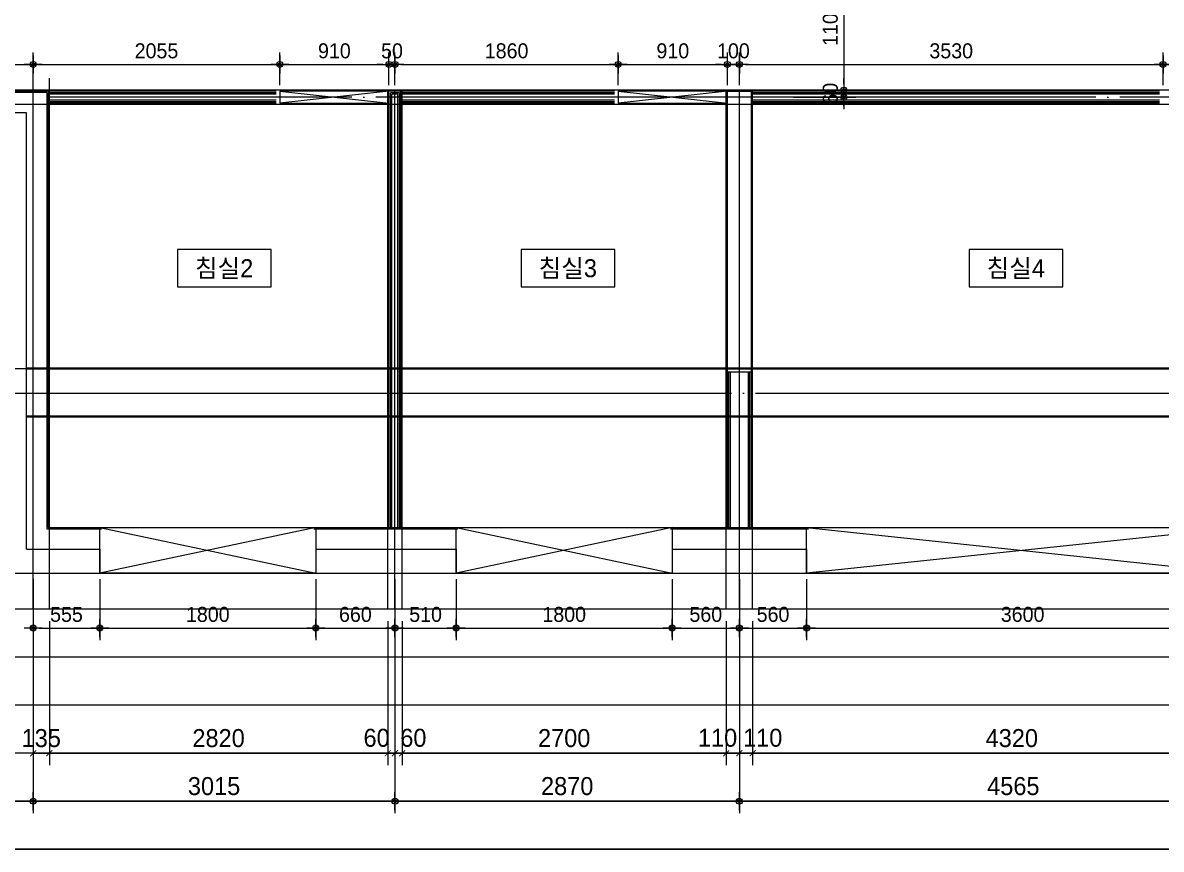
# Model space of a CAD drawing. Header units: millimetres. Extents: x 0 to 92204, y -190080 to 23760.
# Drawn here: x 70105 to 79592, y -154558 to -147672 of the extents above; entities that cross this region are included whole.
import ezdxf
from ezdxf.enums import TextEntityAlignment as Align
from ezdxf.xclip import XClip

# ---------------------------------------------------------------- set-up
doc = ezdxf.new("R2010")
doc.units = ezdxf.units.MM
doc.header["$LTSCALE"] = 100
doc.header["$XCLIPFRAME"] = 0
for name, pattern in [('AUDIT_D_220706163347-0', [0]), ('CEN', [62, 60, -1, 0, -1]), ('HIDDEN', [9.525, 6.35, -3.175])]:
    doc.linetypes.add(name, pattern=pattern)
doc.layers.get('defpoints').update_dxf_attribs({"color": 139})
for name, color, linetype in [('AA-XXXX-DIMS', 7, 'Continuous'), ('CEN_CON', 1, 'CEN'), ('CEN_WALL', 12, 'CEN'), ('CONC', 2, 'Continuous'), ('DIM', 7, 'AUDIT_D_220706163347-0'), ('ELE3_CON', 7, 'Continuous'), ('MC', 135, 'Continuous'), ('WAL_DRY', 7, 'Continuous'), ('실명', 3, 'AUDIT_D_220706163347-0'), ('실명박스', 7, 'AUDIT_D_220706163347-0'), ('창호-open', 4, 'Continuous'), ('확장', 8, 'HIDDEN')]:
    doc.layers.add(name, color=color, linetype=linetype)
doc.styles.add('HAUD01', font='Dotum.ttf')
doc.styles.add('돋움', font='Dotum.ttf')
doc.styles.add('맑은고딕', font='malgun.ttf', dxfattribs={"width": 0.9})
doc.dimstyles.new('DIM-50', dxfattribs={"dimscale": 50, "dimtxt": 3, "dimasz": 1, "dimexe": 2, "dimexo": 2, "dimgap": 1, "dimtad": 1, "dimdec": 0, "dimzin": 0, "dimdsep": 46, "dimtxsty": '맑은고딕', "dimblk1": 'DIMDOT', "dimblk2": 'DIMDOT', "dimsah": 1, "dimcen": 0.09, "dimdle": 2, "dimclrd": 7, "dimclre": 7, "dimclrt": 3, "dimadec": 0, "dimazin": 0, "dimtfac": 1, "dimtdec": 0, "dimtix": 1, "dimtmove": 2, "dimatfit": 3, "dimldrblk": 'DIMDOT', "dimfxl": 1, "dimtolj": 1, "dimtzin": 0, "dimarcsym": 0})
doc.dimstyles.new('MCDIM-50', dxfattribs={"dimscale": 50, "dimtxt": 3, "dimasz": 1, "dimexe": 2, "dimexo": 2, "dimgap": 1, "dimtad": 1, "dimdec": 0, "dimzin": 0, "dimdsep": 46, "dimtxsty": '맑은고딕', "dimblk1": 'ARCHTICK', "dimblk2": 'ARCHTICK', "dimsah": 1, "dimcen": 0.09, "dimdle": 2, "dimclrd": 7, "dimclre": 7, "dimclrt": 3, "dimadec": 0, "dimazin": 0, "dimtfac": 1, "dimtdec": 0, "dimtix": 1, "dimtmove": 2, "dimatfit": 3, "dimldrblk": 'ARCHTICK', "dimfxl": 1, "dimtolj": 1, "dimtzin": 0, "dimarcsym": 0})
doc.dimstyles.new('내부100', dxfattribs={"dimscale": 50, "dimtxt": 2.5, "dimasz": 1, "dimexe": 2, "dimexo": 1, "dimgap": 1, "dimtad": 1, "dimdec": 0, "dimzin": 0, "dimdsep": 46, "dimtxsty": '돋움', "dimblk1": 'DIMDOT', "dimblk2": 'DIMDOT', "dimsah": 1, "dimcen": 0.09, "dimdle": 2, "dimclrd": 7, "dimclre": 7, "dimclrt": 3, "dimadec": 0, "dimazin": 0, "dimtfac": 1, "dimtdec": 0, "dimtix": 1, "dimtmove": 2, "dimatfit": 3, "dimldrblk": 'DIMDOT', "dimfxl": 1, "dimtolj": 1, "dimtzin": 0, "dimarcsym": 0})

# ---------------------------------------------------------------- blocks, each defined once
blk = doc.blocks.new('U-131A(확장)2', base_point=(284085.3, -82263.2))
at = {"layer": 'CEN_CON'}
for p, q in [((305085.3, -82563.2), (305085.3, -78238.2)), ((299020.3, -82263.2), (314255.3, -82263.2))]:
    blk.add_line(p, q, dxfattribs=at)
at = {"layer": 'CEN_WALL'}
for p, q in [((299200.3, -82563.2), (299200.3, -78138.2)), ((302215.3, -82563.2), (302215.3, -78238.2)), ((314255.3, -78298.2), (299325.3, -78298.2)), ((299020.3, -80763.2), (314255.3, -80763.2))]:
    blk.add_line(p, q, dxfattribs=at)
at = {"layer": 'CONC'}
for p, q in [((304985.3, -80588.2), (304985.3, -78248.2)), ((304985.3, -78248.2), (305185.3, -78248.2)), ((305185.3, -80588.2), (305185.3, -78248.2)), ((299145.3, -78428.2), (298425.3, -78428.2)), ((299145.3, -82063.2), (299145.3, -78428.2)), ((305185.3, -80588.2), (304985.3, -80588.2)), ((299145.3, -82063.2), (299755.3, -82063.2)), ((299755.3, -82063.2), (299755.3, -82263.2)), ((301555.3, -82063.2), (302725.3, -82063.2)), ((301555.3, -82063.2), (301555.3, -82263.2)), ((302725.3, -82063.2), (302725.3, -82263.2)), ((304525.3, -82063.2), (305645.3, -82063.2)), ((304525.3, -82063.2), (304525.3, -82263.2)), ((305645.3, -82063.2), (305645.3, -82263.2)), ((299020.3, -82263.2), (299755.3, -82263.2)), ((301555.3, -82263.2), (302725.3, -82263.2)), ((304525.3, -82263.2), (305645.3, -82263.2))]:
    blk.add_line(p, q, dxfattribs=at)
at = {"layer": 'ELE3_CON'}
for p, q in [((301555.3, -82263.2), (299755.3, -82263.2)), ((304525.3, -82263.2), (302725.3, -82263.2)), ((309245.3, -82263.2), (305645.3, -82263.2))]:
    blk.add_line(p, q, dxfattribs=at)
at = {"layer": 'MC'}
for p, q in [((299335.3, -82563.2), (299335.3, -78138.2)), ((314255.3, -78238.2), (299020.3, -78238.2)), ((302155.3, -82563.2), (302155.3, -78238.2)), ((302275.3, -82563.2), (302275.3, -78238.2)), ((304975.3, -82563.2), (304975.3, -78238.2)), ((305195.3, -82563.2), (305195.3, -78238.2)), ((314255.3, -78358.2), (299020.3, -78358.2)), ((299020.3, -80558.2), (314255.3, -80558.2))]:
    blk.add_line(p, q, dxfattribs=at)
at = {"layer": 'WAL_DRY'}
for p, q in [((299325.3, -78248.2), (298410.3, -78248.2)), ((299315.3, -78258.2), (298410.3, -78258.2)), ((299315.3, -78258.2), (299315.3, -81893.2)), ((301225.3, -78248.2), (299325.3, -78248.2)), ((299325.3, -78248.2), (299325.3, -81883.2)), ((301225.3, -78260.7), (299325.3, -78260.7)), ((302165.3, -81883.2), (302165.3, -78248.2)), ((302265.3, -78248.2), (302165.3, -78248.2)), ((302177.8, -81883.2), (302177.8, -78260.7)), ((302252.8, -78260.7), (302177.8, -78260.7)), ((302252.8, -81883.2), (302252.8, -78260.7)), ((304045.3, -78248.2), (302265.3, -78248.2)), ((302265.3, -81883.2), (302265.3, -78248.2)), ((304045.3, -78260.7), (302265.3, -78260.7)), ((308585.3, -78248.2), (305185.3, -78248.2)), ((308585.3, -78260.7), (305185.3, -78260.7)), ((301225.3, -78273.2), (299325.3, -78273.2)), ((301225.3, -78323.2), (299325.3, -78323.2)), ((301225.3, -78335.7), (299325.3, -78335.7)), ((301225.3, -78348.2), (299325.3, -78348.2)), ((302190.3, -81883.2), (302190.3, -78273.2)), ((302240.3, -78273.2), (302190.3, -78273.2)), ((302240.3, -81883.2), (302240.3, -78273.2)), ((304045.3, -78273.2), (302265.3, -78273.2)), ((304045.3, -78323.2), (302265.3, -78323.2)), ((304045.3, -78335.7), (302265.3, -78335.7)), ((304045.3, -78348.2), (302265.3, -78348.2)), ((308585.3, -78273.2), (305185.3, -78273.2)), ((308585.3, -78323.2), (305185.3, -78323.2)), ((308585.3, -78335.7), (305185.3, -78335.7)), ((308585.3, -78348.2), (305185.3, -78348.2)), ((304985.3, -81883.2), (304985.3, -80588.2)), ((304997.8, -81883.2), (304997.8, -80588.2)), ((305010.3, -81883.2), (305010.3, -80588.2)), ((305160.3, -81883.2), (305160.3, -80588.2)), ((305172.8, -81883.2), (305172.8, -80588.2)), ((305185.3, -81883.2), (305185.3, -80588.2)), ((299315.3, -81893.2), (299770.3, -81893.2)), ((299325.3, -81883.2), (299770.3, -81883.2)), ((301540.3, -81883.2), (302740.3, -81883.2)), ((301540.3, -81893.2), (302740.3, -81893.2)), ((304510.3, -81883.2), (305660.3, -81883.2)), ((304510.3, -81893.2), (305660.3, -81893.2))]:
    blk.add_line(p, q, dxfattribs=at)
at = {"layer": '확장', "ltscale": 0.5, "const_width": 20, "flags": 128}
for points in [[(309515.3, -80558.2), (299145.3, -80558.2)], [(309515.3, -80958.2), (299145.3, -80958.2)]]:
    blk.add_lwpolyline(points, dxfattribs=at)
blk = doc.blocks.new('_ArchTick')
at = {"color": 0, "linetype": 'ByBlock', "const_width": 0.15}
blk.add_lwpolyline([(-0.5, -0.5), (0.5, 0.5)], dxfattribs=at)
blk = doc.blocks.new('*D2586')
at = {"layer": 'defpoints', "color": 0, "linetype": 'ByBlock', "transparency": 16777216}
for p in [(25923, -176318), (26033, -176318), (26033, -177518)]:
    blk.add_point(p, dxfattribs=at)
at = {"layer": 'DIM', "color": 7, "linetype": 'ByBlock', "lineweight": -2, "transparency": 16777216}
for p, q in [((25923, -176418), (25923, -177618)), ((26033, -176418), (26033, -177618)), ((25823, -177518), (26133, -177518))]:
    blk.add_line(p, q, dxfattribs=at)
at = {"layer": 'DIM', "color": 7, "linetype": 'ByBlock', "lineweight": -2, "transparency": 16777216, "xscale": 50, "yscale": 50, "zscale": 50, "rotation": 180}
blk.add_blockref('_ArchTick', (25923, -177518), dxfattribs=at)
at = {"layer": 'DIM', "color": 7, "linetype": 'ByBlock', "lineweight": -2, "transparency": 16777216, "xscale": 50, "yscale": 50, "zscale": 50}
blk.add_blockref('_ArchTick', (26033, -177518), dxfattribs=at)
at = {"layer": 'DIM', "color": 3, "linetype": 'ByBlock', "transparency": 16777216, "insert": (26117.1, -177390.1), "char_height": 150, "attachment_point": 5, "style": 'HAUD01'}
blk.add_mtext('\\A1;110', dxfattribs=at)
blk = doc.blocks.new('*D2587')
at = {"layer": 'defpoints', "color": 0, "linetype": 'ByBlock', "transparency": 16777216}
for p in [(26033, -176318), (30353, -176318), (30353, -177518)]:
    blk.add_point(p, dxfattribs=at)
at = {"layer": 'DIM', "color": 7, "linetype": 'ByBlock', "lineweight": -2, "transparency": 16777216}
for p, q in [((26033, -176418), (26033, -177618)), ((30353, -176418), (30353, -177618)), ((25933, -177518), (30453, -177518))]:
    blk.add_line(p, q, dxfattribs=at)
at = {"layer": 'DIM', "color": 7, "linetype": 'ByBlock', "lineweight": -2, "transparency": 16777216, "xscale": 50, "yscale": 50, "zscale": 50, "rotation": 180}
blk.add_blockref('_ArchTick', (26033, -177518), dxfattribs=at)
at = {"layer": 'DIM', "color": 7, "linetype": 'ByBlock', "lineweight": -2, "transparency": 16777216, "xscale": 50, "yscale": 50, "zscale": 50}
blk.add_blockref('_ArchTick', (30353, -177518), dxfattribs=at)
at = {"layer": 'DIM', "color": 3, "linetype": 'ByBlock', "transparency": 16777216, "insert": (28193, -177392.9), "char_height": 150, "attachment_point": 5, "style": 'HAUD01'}
blk.add_mtext('\\A1;4320', dxfattribs=at)
blk = doc.blocks.new('DIMDOT')
at = {"layer": 'AA-XXXX-DIMS'}
for p, q in [((-1.5, 0), (1.5, 0)), ((0, -1.5), (0, 1.5))]:
    blk.add_line(p, q, dxfattribs=at)
for radius in [0.5, 0.25]:
    blk.add_circle((0, 0), radius, dxfattribs=at)
blk = doc.blocks.new('*D2721')
at = {"layer": 'defpoints', "color": 0, "transparency": 16777216}
for p in [(16738, -176318), (20038, -176318), (20038, -177918)]:
    blk.add_point(p, dxfattribs=at)
at = {"layer": 'DIM', "color": 7, "lineweight": -2, "transparency": 16777216}
for p, q in [((16738, -176418), (16738, -178018)), ((20038, -176418), (20038, -178018)), ((16788, -177918), (19988, -177918))]:
    blk.add_line(p, q, dxfattribs=at)
at = {"layer": 'DIM', "color": 7, "lineweight": -2, "transparency": 16777216, "xscale": 50, "yscale": 50, "zscale": 50, "rotation": 180}
blk.add_blockref('DIMDOT', (16738, -177918), dxfattribs=at)
at = {"layer": 'DIM', "color": 7, "lineweight": -2, "transparency": 16777216, "xscale": 50, "yscale": 50, "zscale": 50}
blk.add_blockref('DIMDOT', (20038, -177918), dxfattribs=at)
at = {"layer": 'DIM', "color": 3, "transparency": 16777216, "insert": (18388, -177792.9), "char_height": 150, "attachment_point": 5, "style": 'HAUD01'}
blk.add_mtext('\\A1;3300', dxfattribs=at)
blk = doc.blocks.new('*D2722')
at = {"layer": 'defpoints', "color": 0, "transparency": 16777216}
for p in [(20038, -176318), (23053, -176318), (23053, -177918)]:
    blk.add_point(p, dxfattribs=at)
at = {"layer": 'DIM', "color": 7, "lineweight": -2, "transparency": 16777216}
for p, q in [((20038, -176418), (20038, -178018)), ((23053, -176418), (23053, -178018)), ((20088, -177918), (23003, -177918))]:
    blk.add_line(p, q, dxfattribs=at)
at = {"layer": 'DIM', "color": 7, "lineweight": -2, "transparency": 16777216, "xscale": 50, "yscale": 50, "zscale": 50, "rotation": 180}
blk.add_blockref('DIMDOT', (20038, -177918), dxfattribs=at)
at = {"layer": 'DIM', "color": 7, "lineweight": -2, "transparency": 16777216, "xscale": 50, "yscale": 50, "zscale": 50}
blk.add_blockref('DIMDOT', (23053, -177918), dxfattribs=at)
at = {"layer": 'DIM', "color": 3, "transparency": 16777216, "insert": (21545.5, -177792.9), "char_height": 150, "attachment_point": 5, "style": 'HAUD01'}
blk.add_mtext('\\A1;3015', dxfattribs=at)
blk = doc.blocks.new('*D2723')
at = {"layer": 'defpoints', "color": 0, "transparency": 16777216}
for p in [(23053, -176318), (25923, -176318), (25923, -177918)]:
    blk.add_point(p, dxfattribs=at)
at = {"layer": 'DIM', "color": 7, "lineweight": -2, "transparency": 16777216}
for p, q in [((23053, -176418), (23053, -178018)), ((25923, -176418), (25923, -178018)), ((23103, -177918), (25873, -177918))]:
    blk.add_line(p, q, dxfattribs=at)
at = {"layer": 'DIM', "color": 7, "lineweight": -2, "transparency": 16777216, "xscale": 50, "yscale": 50, "zscale": 50, "rotation": 180}
blk.add_blockref('DIMDOT', (23053, -177918), dxfattribs=at)
at = {"layer": 'DIM', "color": 7, "lineweight": -2, "transparency": 16777216, "xscale": 50, "yscale": 50, "zscale": 50}
blk.add_blockref('DIMDOT', (25923, -177918), dxfattribs=at)
at = {"layer": 'DIM', "color": 3, "transparency": 16777216, "insert": (24488, -177792.9), "char_height": 150, "attachment_point": 5, "style": 'HAUD01'}
blk.add_mtext('\\A1;2870', dxfattribs=at)
blk = doc.blocks.new('*D2724')
at = {"layer": 'defpoints', "color": 0, "transparency": 16777216}
for p in [(25923, -176318), (30488, -176318), (30488, -177918)]:
    blk.add_point(p, dxfattribs=at)
at = {"layer": 'DIM', "color": 7, "lineweight": -2, "transparency": 16777216}
for p, q in [((25923, -176418), (25923, -178018)), ((30488, -176418), (30488, -178018)), ((25973, -177918), (30438, -177918))]:
    blk.add_line(p, q, dxfattribs=at)
at = {"layer": 'DIM', "color": 7, "lineweight": -2, "transparency": 16777216, "xscale": 50, "yscale": 50, "zscale": 50, "rotation": 180}
blk.add_blockref('DIMDOT', (25923, -177918), dxfattribs=at)
at = {"layer": 'DIM', "color": 7, "lineweight": -2, "transparency": 16777216, "xscale": 50, "yscale": 50, "zscale": 50}
blk.add_blockref('DIMDOT', (30488, -177918), dxfattribs=at)
at = {"layer": 'DIM', "color": 3, "transparency": 16777216, "insert": (28205.5, -177792.9), "char_height": 150, "attachment_point": 5, "style": 'HAUD01'}
blk.add_mtext('\\A1;4565', dxfattribs=at)
blk = doc.blocks.new('*D2726')
at = {"layer": 'defpoints', "color": 0, "transparency": 16777216}
for p in [(5228, -176318), (30488, -176318), (30488, -178318)]:
    blk.add_point(p, dxfattribs=at)
at = {"layer": 'DIM', "color": 7, "lineweight": -2, "transparency": 16777216}
for p, q in [((5228, -176418), (5228, -178418)), ((30488, -176418), (30488, -178418)), ((5278, -178318), (30438, -178318))]:
    blk.add_line(p, q, dxfattribs=at)
at = {"layer": 'DIM', "color": 7, "lineweight": -2, "transparency": 16777216, "xscale": 50, "yscale": 50, "zscale": 50, "rotation": 180}
blk.add_blockref('DIMDOT', (5228, -178318), dxfattribs=at)
at = {"layer": 'DIM', "color": 7, "lineweight": -2, "transparency": 16777216, "xscale": 50, "yscale": 50, "zscale": 50}
blk.add_blockref('DIMDOT', (30488, -178318), dxfattribs=at)
at = {"layer": 'DIM', "color": 3, "transparency": 16777216, "insert": (17858, -178192.9), "char_height": 150, "attachment_point": 5, "style": 'HAUD01'}
blk.add_mtext('\\A1;25260', dxfattribs=at)
blk = doc.blocks.new('*D2736')
at = {"layer": 'defpoints', "color": 0, "linetype": 'ByBlock', "transparency": 16777216}
for p in [(20038, -176318), (20173, -176318), (20173, -177518)]:
    blk.add_point(p, dxfattribs=at)
at = {"layer": 'DIM', "color": 7, "linetype": 'ByBlock', "lineweight": -2, "transparency": 16777216}
for p, q in [((20038, -176418), (20038, -177618)), ((20173, -176418), (20173, -177618)), ((20038, -177518), (19988, -177518)), ((20038, -177518), (20173, -177518)), ((20173, -177518), (20223, -177518))]:
    blk.add_line(p, q, dxfattribs=at)
at = {"layer": 'DIM', "color": 7, "linetype": 'ByBlock', "lineweight": -2, "transparency": 16777216, "xscale": 50, "yscale": 50, "zscale": 50}
blk.add_blockref('_ArchTick', (20038, -177518), dxfattribs=at)
at = {"layer": 'DIM', "color": 7, "linetype": 'ByBlock', "lineweight": -2, "transparency": 16777216, "xscale": 50, "yscale": 50, "zscale": 50, "rotation": 180}
blk.add_blockref('_ArchTick', (20173, -177518), dxfattribs=at)
at = {"layer": 'DIM', "color": 3, "linetype": 'ByBlock', "transparency": 16777216, "insert": (20105.5, -177392.9), "char_height": 150, "attachment_point": 5, "style": 'HAUD01'}
blk.add_mtext('\\A1;135', dxfattribs=at)
blk = doc.blocks.new('*D2737')
at = {"layer": 'defpoints', "color": 0, "linetype": 'ByBlock', "transparency": 16777216}
for p in [(20173, -176318), (22993, -176318), (22993, -177518)]:
    blk.add_point(p, dxfattribs=at)
at = {"layer": 'DIM', "color": 7, "linetype": 'ByBlock', "lineweight": -2, "transparency": 16777216}
for p, q in [((20173, -176418), (20173, -177618)), ((22993, -176418), (22993, -177618)), ((20073, -177518), (23093, -177518))]:
    blk.add_line(p, q, dxfattribs=at)
at = {"layer": 'DIM', "color": 7, "linetype": 'ByBlock', "lineweight": -2, "transparency": 16777216, "xscale": 50, "yscale": 50, "zscale": 50, "rotation": 180}
blk.add_blockref('_ArchTick', (20173, -177518), dxfattribs=at)
at = {"layer": 'DIM', "color": 7, "linetype": 'ByBlock', "lineweight": -2, "transparency": 16777216, "xscale": 50, "yscale": 50, "zscale": 50}
blk.add_blockref('_ArchTick', (22993, -177518), dxfattribs=at)
at = {"layer": 'DIM', "color": 3, "linetype": 'ByBlock', "transparency": 16777216, "insert": (21583, -177392.9), "char_height": 150, "attachment_point": 5, "style": 'HAUD01'}
blk.add_mtext('\\A1;2820', dxfattribs=at)
blk = doc.blocks.new('*D2738')
at = {"layer": 'defpoints', "color": 0, "linetype": 'ByBlock', "transparency": 16777216}
for p in [(22993, -176318), (23053, -176318), (23053, -177518)]:
    blk.add_point(p, dxfattribs=at)
at = {"layer": 'DIM', "color": 7, "linetype": 'ByBlock', "lineweight": -2, "transparency": 16777216}
for p, q in [((22993, -176418), (22993, -177618)), ((23053, -176418), (23053, -177618)), ((22993, -177518), (22943, -177518)), ((22993, -177518), (23053, -177518)), ((23053, -177518), (23103, -177518))]:
    blk.add_line(p, q, dxfattribs=at)
at = {"layer": 'DIM', "color": 7, "linetype": 'ByBlock', "lineweight": -2, "transparency": 16777216, "xscale": 50, "yscale": 50, "zscale": 50}
blk.add_blockref('_ArchTick', (22993, -177518), dxfattribs=at)
at = {"layer": 'DIM', "color": 7, "linetype": 'ByBlock', "lineweight": -2, "transparency": 16777216, "xscale": 50, "yscale": 50, "zscale": 50, "rotation": 180}
blk.add_blockref('_ArchTick', (23053, -177518), dxfattribs=at)
at = {"layer": 'DIM', "color": 3, "linetype": 'ByBlock', "transparency": 16777216, "insert": (22899.8, -177390.5), "char_height": 150, "attachment_point": 5, "style": 'HAUD01'}
blk.add_mtext('\\A1;60', dxfattribs=at)
blk = doc.blocks.new('*D2739')
at = {"layer": 'defpoints', "color": 0, "linetype": 'ByBlock', "transparency": 16777216}
for p in [(23053, -176318), (23113, -176318), (23113, -177518)]:
    blk.add_point(p, dxfattribs=at)
at = {"layer": 'DIM', "color": 7, "linetype": 'ByBlock', "lineweight": -2, "transparency": 16777216}
for p, q in [((23053, -176418), (23053, -177618)), ((23113, -176418), (23113, -177618)), ((23053, -177518), (23003, -177518)), ((23053, -177518), (23113, -177518)), ((23113, -177518), (23163, -177518))]:
    blk.add_line(p, q, dxfattribs=at)
at = {"layer": 'DIM', "color": 7, "linetype": 'ByBlock', "lineweight": -2, "transparency": 16777216, "xscale": 50, "yscale": 50, "zscale": 50}
blk.add_blockref('_ArchTick', (23053, -177518), dxfattribs=at)
at = {"layer": 'DIM', "color": 7, "linetype": 'ByBlock', "lineweight": -2, "transparency": 16777216, "xscale": 50, "yscale": 50, "zscale": 50, "rotation": 180}
blk.add_blockref('_ArchTick', (23113, -177518), dxfattribs=at)
at = {"layer": 'DIM', "color": 3, "linetype": 'ByBlock', "transparency": 16777216, "insert": (23206.1, -177390.5), "char_height": 150, "attachment_point": 5, "style": 'HAUD01'}
blk.add_mtext('\\A1;60', dxfattribs=at)
blk = doc.blocks.new('*D2740')
at = {"layer": 'defpoints', "color": 0, "linetype": 'ByBlock', "transparency": 16777216}
for p in [(23113, -176318), (25813, -176318), (25813, -177518)]:
    blk.add_point(p, dxfattribs=at)
at = {"layer": 'DIM', "color": 7, "linetype": 'ByBlock', "lineweight": -2, "transparency": 16777216}
for p, q in [((23113, -176418), (23113, -177618)), ((25813, -176418), (25813, -177618)), ((23013, -177518), (25913, -177518))]:
    blk.add_line(p, q, dxfattribs=at)
at = {"layer": 'DIM', "color": 7, "linetype": 'ByBlock', "lineweight": -2, "transparency": 16777216, "xscale": 50, "yscale": 50, "zscale": 50, "rotation": 180}
blk.add_blockref('_ArchTick', (23113, -177518), dxfattribs=at)
at = {"layer": 'DIM', "color": 7, "linetype": 'ByBlock', "lineweight": -2, "transparency": 16777216, "xscale": 50, "yscale": 50, "zscale": 50}
blk.add_blockref('_ArchTick', (25813, -177518), dxfattribs=at)
at = {"layer": 'DIM', "color": 3, "linetype": 'ByBlock', "transparency": 16777216, "insert": (24463, -177392.9), "char_height": 150, "attachment_point": 5, "style": 'HAUD01'}
blk.add_mtext('\\A1;2700', dxfattribs=at)
blk = doc.blocks.new('*D2741')
at = {"layer": 'defpoints', "color": 0, "linetype": 'ByBlock', "transparency": 16777216}
for p in [(25813, -176318), (25923, -176318), (25923, -177518)]:
    blk.add_point(p, dxfattribs=at)
at = {"layer": 'DIM', "color": 7, "linetype": 'ByBlock', "lineweight": -2, "transparency": 16777216}
for p, q in [((25813, -176418), (25813, -177618)), ((25923, -176418), (25923, -177618)), ((25713, -177518), (26023, -177518))]:
    blk.add_line(p, q, dxfattribs=at)
at = {"layer": 'DIM', "color": 7, "linetype": 'ByBlock', "lineweight": -2, "transparency": 16777216, "xscale": 50, "yscale": 50, "zscale": 50, "rotation": 180}
blk.add_blockref('_ArchTick', (25813, -177518), dxfattribs=at)
at = {"layer": 'DIM', "color": 7, "linetype": 'ByBlock', "lineweight": -2, "transparency": 16777216, "xscale": 50, "yscale": 50, "zscale": 50}
blk.add_blockref('_ArchTick', (25923, -177518), dxfattribs=at)
at = {"layer": 'DIM', "color": 3, "linetype": 'ByBlock', "transparency": 16777216, "insert": (25740.9, -177390.1), "char_height": 150, "attachment_point": 5, "style": 'HAUD01'}
blk.add_mtext('\\A1;110', dxfattribs=at)
blk = doc.blocks.new('*D1809')
at = {"layer": 'defpoints', "color": 0, "transparency": 16777216}
for p in [(70191.9, -152258), (70746.9, -152258), (70746.9, -152714.7)]:
    blk.add_point(p, dxfattribs=at)
at = {"layer": 'DIM', "color": 7, "lineweight": -2, "transparency": 16777216}
for p, q in [((70191.9, -152308), (70191.9, -152814.7)), ((70746.9, -152308), (70746.9, -152814.7)), ((70241.9, -152714.7), (70696.9, -152714.7))]:
    blk.add_line(p, q, dxfattribs=at)
at = {"layer": 'DIM', "color": 7, "lineweight": -2, "transparency": 16777216, "xscale": 50, "yscale": 50, "zscale": 50, "rotation": 180}
blk.add_blockref('DIMDOT', (70191.9, -152714.7), dxfattribs=at)
at = {"layer": 'DIM', "color": 7, "lineweight": -2, "transparency": 16777216, "xscale": 50, "yscale": 50, "zscale": 50}
blk.add_blockref('DIMDOT', (70746.9, -152714.7), dxfattribs=at)
at = {"layer": 'DIM', "color": 3, "transparency": 16777216, "insert": (70469.4, -152602.1), "char_height": 125, "attachment_point": 5, "style": '돋움'}
blk.add_mtext('\\A1;555', dxfattribs=at)
blk = doc.blocks.new('*D1810')
at = {"layer": 'defpoints', "color": 0, "transparency": 16777216}
for p in [(70746.9, -152258), (72546.9, -152258), (72546.9, -152714.7)]:
    blk.add_point(p, dxfattribs=at)
at = {"layer": 'DIM', "color": 7, "lineweight": -2, "transparency": 16777216}
for p, q in [((70746.9, -152308), (70746.9, -152814.7)), ((72546.9, -152308), (72546.9, -152814.7)), ((70796.9, -152714.7), (72496.9, -152714.7))]:
    blk.add_line(p, q, dxfattribs=at)
at = {"layer": 'DIM', "color": 7, "lineweight": -2, "transparency": 16777216, "xscale": 50, "yscale": 50, "zscale": 50, "rotation": 180}
blk.add_blockref('DIMDOT', (70746.9, -152714.7), dxfattribs=at)
at = {"layer": 'DIM', "color": 7, "lineweight": -2, "transparency": 16777216, "xscale": 50, "yscale": 50, "zscale": 50}
blk.add_blockref('DIMDOT', (72546.9, -152714.7), dxfattribs=at)
at = {"layer": 'DIM', "color": 3, "transparency": 16777216, "insert": (71646.9, -152602.1), "char_height": 125, "attachment_point": 5, "style": '돋움'}
blk.add_mtext('\\A1;1800', dxfattribs=at)
blk = doc.blocks.new('*D1811')
at = {"layer": 'defpoints', "color": 0, "transparency": 16777216}
for p in [(72546.9, -152258), (73206.9, -152258), (73206.9, -152714.7)]:
    blk.add_point(p, dxfattribs=at)
at = {"layer": 'DIM', "color": 7, "lineweight": -2, "transparency": 16777216}
for p, q in [((72546.9, -152308), (72546.9, -152814.7)), ((73206.9, -152308), (73206.9, -152814.7)), ((72596.9, -152714.7), (73156.9, -152714.7))]:
    blk.add_line(p, q, dxfattribs=at)
at = {"layer": 'DIM', "color": 7, "lineweight": -2, "transparency": 16777216, "xscale": 50, "yscale": 50, "zscale": 50, "rotation": 180}
blk.add_blockref('DIMDOT', (72546.9, -152714.7), dxfattribs=at)
at = {"layer": 'DIM', "color": 7, "lineweight": -2, "transparency": 16777216, "xscale": 50, "yscale": 50, "zscale": 50}
blk.add_blockref('DIMDOT', (73206.9, -152714.7), dxfattribs=at)
at = {"layer": 'DIM', "color": 3, "transparency": 16777216, "insert": (72876.9, -152602.1), "char_height": 125, "attachment_point": 5, "style": '돋움'}
blk.add_mtext('\\A1;660', dxfattribs=at)
blk = doc.blocks.new('*D1812')
at = {"layer": 'defpoints', "color": 0, "transparency": 16777216}
for p in [(73206.9, -152258), (73716.9, -152258), (73716.9, -152714.7)]:
    blk.add_point(p, dxfattribs=at)
at = {"layer": 'DIM', "color": 7, "lineweight": -2, "transparency": 16777216}
for p, q in [((73206.9, -152308), (73206.9, -152814.7)), ((73716.9, -152308), (73716.9, -152814.7)), ((73256.9, -152714.7), (73666.9, -152714.7))]:
    blk.add_line(p, q, dxfattribs=at)
at = {"layer": 'DIM', "color": 7, "lineweight": -2, "transparency": 16777216, "xscale": 50, "yscale": 50, "zscale": 50, "rotation": 180}
blk.add_blockref('DIMDOT', (73206.9, -152714.7), dxfattribs=at)
at = {"layer": 'DIM', "color": 7, "lineweight": -2, "transparency": 16777216, "xscale": 50, "yscale": 50, "zscale": 50}
blk.add_blockref('DIMDOT', (73716.9, -152714.7), dxfattribs=at)
at = {"layer": 'DIM', "color": 3, "transparency": 16777216, "insert": (73461.9, -152602.1), "char_height": 125, "attachment_point": 5, "style": '돋움'}
blk.add_mtext('\\A1;510', dxfattribs=at)
blk = doc.blocks.new('*D1813')
at = {"layer": 'defpoints', "color": 0, "transparency": 16777216}
for p in [(73716.9, -152258), (75516.9, -152258), (75516.9, -152714.7)]:
    blk.add_point(p, dxfattribs=at)
at = {"layer": 'DIM', "color": 7, "lineweight": -2, "transparency": 16777216}
for p, q in [((73716.9, -152308), (73716.9, -152814.7)), ((75516.9, -152308), (75516.9, -152814.7)), ((73766.9, -152714.7), (75466.9, -152714.7))]:
    blk.add_line(p, q, dxfattribs=at)
at = {"layer": 'DIM', "color": 7, "lineweight": -2, "transparency": 16777216, "xscale": 50, "yscale": 50, "zscale": 50, "rotation": 180}
blk.add_blockref('DIMDOT', (73716.9, -152714.7), dxfattribs=at)
at = {"layer": 'DIM', "color": 7, "lineweight": -2, "transparency": 16777216, "xscale": 50, "yscale": 50, "zscale": 50}
blk.add_blockref('DIMDOT', (75516.9, -152714.7), dxfattribs=at)
at = {"layer": 'DIM', "color": 3, "transparency": 16777216, "insert": (74616.9, -152602.1), "char_height": 125, "attachment_point": 5, "style": '돋움'}
blk.add_mtext('\\A1;1800', dxfattribs=at)
blk = doc.blocks.new('*D1814')
at = {"layer": 'defpoints', "color": 0, "transparency": 16777216}
for p in [(75516.9, -152258), (76076.9, -152258), (76076.9, -152714.7)]:
    blk.add_point(p, dxfattribs=at)
at = {"layer": 'DIM', "color": 7, "lineweight": -2, "transparency": 16777216}
for p, q in [((75516.9, -152308), (75516.9, -152814.7)), ((76076.9, -152308), (76076.9, -152814.7)), ((75566.9, -152714.7), (76026.9, -152714.7))]:
    blk.add_line(p, q, dxfattribs=at)
at = {"layer": 'DIM', "color": 7, "lineweight": -2, "transparency": 16777216, "xscale": 50, "yscale": 50, "zscale": 50, "rotation": 180}
blk.add_blockref('DIMDOT', (75516.9, -152714.7), dxfattribs=at)
at = {"layer": 'DIM', "color": 7, "lineweight": -2, "transparency": 16777216, "xscale": 50, "yscale": 50, "zscale": 50}
blk.add_blockref('DIMDOT', (76076.9, -152714.7), dxfattribs=at)
at = {"layer": 'DIM', "color": 3, "transparency": 16777216, "insert": (75796.9, -152602.1), "char_height": 125, "attachment_point": 5, "style": '돋움'}
blk.add_mtext('\\A1;560', dxfattribs=at)
blk = doc.blocks.new('*D1815')
at = {"layer": 'defpoints', "color": 0, "transparency": 16777216}
for p in [(76076.9, -152258), (76636.9, -152258), (76636.9, -152714.7)]:
    blk.add_point(p, dxfattribs=at)
at = {"layer": 'DIM', "color": 7, "lineweight": -2, "transparency": 16777216}
for p, q in [((76076.9, -152308), (76076.9, -152814.7)), ((76636.9, -152308), (76636.9, -152814.7)), ((76126.9, -152714.7), (76586.9, -152714.7))]:
    blk.add_line(p, q, dxfattribs=at)
at = {"layer": 'DIM', "color": 7, "lineweight": -2, "transparency": 16777216, "xscale": 50, "yscale": 50, "zscale": 50, "rotation": 180}
blk.add_blockref('DIMDOT', (76076.9, -152714.7), dxfattribs=at)
at = {"layer": 'DIM', "color": 7, "lineweight": -2, "transparency": 16777216, "xscale": 50, "yscale": 50, "zscale": 50}
blk.add_blockref('DIMDOT', (76636.9, -152714.7), dxfattribs=at)
at = {"layer": 'DIM', "color": 3, "transparency": 16777216, "insert": (76356.9, -152602.1), "char_height": 125, "attachment_point": 5, "style": '돋움'}
blk.add_mtext('\\A1;560', dxfattribs=at)
blk = doc.blocks.new('*D1816')
at = {"layer": 'defpoints', "color": 0, "transparency": 16777216}
for p in [(76636.9, -152258), (80236.9, -152258), (80236.9, -152714.7)]:
    blk.add_point(p, dxfattribs=at)
at = {"layer": 'DIM', "color": 7, "lineweight": -2, "transparency": 16777216}
for p, q in [((76636.9, -152308), (76636.9, -152814.7)), ((80236.9, -152308), (80236.9, -152814.7)), ((76686.9, -152714.7), (80186.9, -152714.7))]:
    blk.add_line(p, q, dxfattribs=at)
at = {"layer": 'DIM', "color": 7, "lineweight": -2, "transparency": 16777216, "xscale": 50, "yscale": 50, "zscale": 50, "rotation": 180}
blk.add_blockref('DIMDOT', (76636.9, -152714.7), dxfattribs=at)
at = {"layer": 'DIM', "color": 7, "lineweight": -2, "transparency": 16777216, "xscale": 50, "yscale": 50, "zscale": 50}
blk.add_blockref('DIMDOT', (80236.9, -152714.7), dxfattribs=at)
at = {"layer": 'DIM', "color": 3, "transparency": 16777216, "insert": (78436.9, -152602.1), "char_height": 125, "attachment_point": 5, "style": '돋움'}
blk.add_mtext('\\A1;3600', dxfattribs=at)
blk = doc.blocks.new('*D1826')
at = {"layer": 'defpoints', "color": 0, "transparency": 16777216}
for p in [(70191.9, -148019.1), (69416.9, -148243), (70191.9, -148243)]:
    blk.add_point(p, dxfattribs=at)
at = {"layer": 'DIM', "color": 7, "lineweight": -2, "transparency": 16777216}
for p, q in [((69416.9, -148193), (69416.9, -147919.1)), ((70191.9, -148193), (70191.9, -147919.1)), ((69466.9, -148019.1), (70141.9, -148019.1))]:
    blk.add_line(p, q, dxfattribs=at)
at = {"layer": 'DIM', "color": 7, "lineweight": -2, "transparency": 16777216, "xscale": 50, "yscale": 50, "zscale": 50, "rotation": 180}
blk.add_blockref('DIMDOT', (69416.9, -148019.1), dxfattribs=at)
at = {"layer": 'DIM', "color": 7, "lineweight": -2, "transparency": 16777216, "xscale": 50, "yscale": 50, "zscale": 50}
blk.add_blockref('DIMDOT', (70191.9, -148019.1), dxfattribs=at)
at = {"layer": 'DIM', "color": 3, "transparency": 16777216, "insert": (69804.4, -147906.5), "char_height": 125, "attachment_point": 5, "style": '돋움'}
blk.add_mtext('\\A1;775', dxfattribs=at)
blk = doc.blocks.new('*D1827')
at = {"layer": 'defpoints', "color": 0, "transparency": 16777216}
for p in [(72246.9, -148019.1), (70191.9, -148243), (72246.9, -148243)]:
    blk.add_point(p, dxfattribs=at)
at = {"layer": 'DIM', "color": 7, "lineweight": -2, "transparency": 16777216}
for p, q in [((70191.9, -148193), (70191.9, -147919.1)), ((72246.9, -148193), (72246.9, -147919.1)), ((70241.9, -148019.1), (72196.9, -148019.1))]:
    blk.add_line(p, q, dxfattribs=at)
at = {"layer": 'DIM', "color": 7, "lineweight": -2, "transparency": 16777216, "xscale": 50, "yscale": 50, "zscale": 50, "rotation": 180}
blk.add_blockref('DIMDOT', (70191.9, -148019.1), dxfattribs=at)
at = {"layer": 'DIM', "color": 7, "lineweight": -2, "transparency": 16777216, "xscale": 50, "yscale": 50, "zscale": 50}
blk.add_blockref('DIMDOT', (72246.9, -148019.1), dxfattribs=at)
at = {"layer": 'DIM', "color": 3, "transparency": 16777216, "insert": (71219.4, -147906.5), "char_height": 125, "attachment_point": 5, "style": '돋움'}
blk.add_mtext('\\A1;2055', dxfattribs=at)
blk = doc.blocks.new('*D1828')
at = {"layer": 'defpoints', "color": 0, "transparency": 16777216}
for p in [(73156.9, -148019.1), (72246.9, -148243), (73156.9, -148243)]:
    blk.add_point(p, dxfattribs=at)
at = {"layer": 'DIM', "color": 7, "lineweight": -2, "transparency": 16777216}
for p, q in [((72246.9, -148193), (72246.9, -147919.1)), ((73156.9, -148193), (73156.9, -147919.1)), ((72296.9, -148019.1), (73106.9, -148019.1))]:
    blk.add_line(p, q, dxfattribs=at)
at = {"layer": 'DIM', "color": 7, "lineweight": -2, "transparency": 16777216, "xscale": 50, "yscale": 50, "zscale": 50, "rotation": 180}
blk.add_blockref('DIMDOT', (72246.9, -148019.1), dxfattribs=at)
at = {"layer": 'DIM', "color": 7, "lineweight": -2, "transparency": 16777216, "xscale": 50, "yscale": 50, "zscale": 50}
blk.add_blockref('DIMDOT', (73156.9, -148019.1), dxfattribs=at)
at = {"layer": 'DIM', "color": 3, "transparency": 16777216, "insert": (72701.9, -147906.5), "char_height": 125, "attachment_point": 5, "style": '돋움'}
blk.add_mtext('\\A1;910', dxfattribs=at)
blk = doc.blocks.new('*D1829')
at = {"layer": 'defpoints', "color": 0, "transparency": 16777216}
for p in [(73206.9, -148019.1), (73156.9, -148243), (73206.9, -148243)]:
    blk.add_point(p, dxfattribs=at)
at = {"layer": 'DIM', "color": 7, "lineweight": -2, "transparency": 16777216}
for p, q in [((73156.9, -148193), (73156.9, -147919.1)), ((73206.9, -148193), (73206.9, -147919.1)), ((73106.9, -148019.1), (73056.9, -148019.1)), ((73156.9, -148019.1), (73206.9, -148019.1)), ((73256.9, -148019.1), (73306.9, -148019.1))]:
    blk.add_line(p, q, dxfattribs=at)
at = {"layer": 'DIM', "color": 7, "lineweight": -2, "transparency": 16777216, "xscale": 50, "yscale": 50, "zscale": 50}
blk.add_blockref('DIMDOT', (73156.9, -148019.1), dxfattribs=at)
at = {"layer": 'DIM', "color": 7, "lineweight": -2, "transparency": 16777216, "xscale": 50, "yscale": 50, "zscale": 50, "rotation": 180}
blk.add_blockref('DIMDOT', (73206.9, -148019.1), dxfattribs=at)
at = {"layer": 'DIM', "color": 3, "transparency": 16777216, "insert": (73181.9, -147906.5), "char_height": 125, "attachment_point": 5, "style": '돋움'}
blk.add_mtext('\\A1;50', dxfattribs=at)
blk = doc.blocks.new('*D1830')
at = {"layer": 'defpoints', "color": 0, "transparency": 16777216}
for p in [(75066.9, -148019.1), (73206.9, -148243), (75066.9, -148243)]:
    blk.add_point(p, dxfattribs=at)
at = {"layer": 'DIM', "color": 7, "lineweight": -2, "transparency": 16777216}
for p, q in [((73206.9, -148193), (73206.9, -147919.1)), ((75066.9, -148193), (75066.9, -147919.1)), ((73256.9, -148019.1), (75016.9, -148019.1))]:
    blk.add_line(p, q, dxfattribs=at)
at = {"layer": 'DIM', "color": 7, "lineweight": -2, "transparency": 16777216, "xscale": 50, "yscale": 50, "zscale": 50, "rotation": 180}
blk.add_blockref('DIMDOT', (73206.9, -148019.1), dxfattribs=at)
at = {"layer": 'DIM', "color": 7, "lineweight": -2, "transparency": 16777216, "xscale": 50, "yscale": 50, "zscale": 50}
blk.add_blockref('DIMDOT', (75066.9, -148019.1), dxfattribs=at)
at = {"layer": 'DIM', "color": 3, "transparency": 16777216, "insert": (74136.9, -147906.5), "char_height": 125, "attachment_point": 5, "style": '돋움'}
blk.add_mtext('\\A1;1860', dxfattribs=at)
blk = doc.blocks.new('*D1831')
at = {"layer": 'defpoints', "color": 0, "transparency": 16777216}
for p in [(75976.9, -148019.1), (75066.9, -148243), (75976.9, -148243)]:
    blk.add_point(p, dxfattribs=at)
at = {"layer": 'DIM', "color": 7, "lineweight": -2, "transparency": 16777216}
for p, q in [((75066.9, -148193), (75066.9, -147919.1)), ((75976.9, -148193), (75976.9, -147919.1)), ((75116.9, -148019.1), (75926.9, -148019.1))]:
    blk.add_line(p, q, dxfattribs=at)
at = {"layer": 'DIM', "color": 7, "lineweight": -2, "transparency": 16777216, "xscale": 50, "yscale": 50, "zscale": 50, "rotation": 180}
blk.add_blockref('DIMDOT', (75066.9, -148019.1), dxfattribs=at)
at = {"layer": 'DIM', "color": 7, "lineweight": -2, "transparency": 16777216, "xscale": 50, "yscale": 50, "zscale": 50}
blk.add_blockref('DIMDOT', (75976.9, -148019.1), dxfattribs=at)
at = {"layer": 'DIM', "color": 3, "transparency": 16777216, "insert": (75521.9, -147906.5), "char_height": 125, "attachment_point": 5, "style": '돋움'}
blk.add_mtext('\\A1;910', dxfattribs=at)
blk = doc.blocks.new('*D1832')
at = {"layer": 'defpoints', "color": 0, "transparency": 16777216}
for p in [(76076.9, -148019.1), (75976.9, -148243), (76076.9, -148243)]:
    blk.add_point(p, dxfattribs=at)
at = {"layer": 'DIM', "color": 7, "lineweight": -2, "transparency": 16777216}
for p, q in [((75976.9, -148193), (75976.9, -147919.1)), ((76076.9, -148193), (76076.9, -147919.1)), ((75926.9, -148019.1), (75876.9, -148019.1)), ((75976.9, -148019.1), (76076.9, -148019.1)), ((76126.9, -148019.1), (76176.9, -148019.1))]:
    blk.add_line(p, q, dxfattribs=at)
at = {"layer": 'DIM', "color": 7, "lineweight": -2, "transparency": 16777216, "xscale": 50, "yscale": 50, "zscale": 50}
blk.add_blockref('DIMDOT', (75976.9, -148019.1), dxfattribs=at)
at = {"layer": 'DIM', "color": 7, "lineweight": -2, "transparency": 16777216, "xscale": 50, "yscale": 50, "zscale": 50, "rotation": 180}
blk.add_blockref('DIMDOT', (76076.9, -148019.1), dxfattribs=at)
at = {"layer": 'DIM', "color": 3, "transparency": 16777216, "insert": (76026.9, -147906.5), "char_height": 125, "attachment_point": 5, "style": '돋움'}
blk.add_mtext('\\A1;100', dxfattribs=at)
blk = doc.blocks.new('*D1833')
at = {"layer": 'defpoints', "color": 0, "transparency": 16777216}
for p in [(79606.9, -148019.1), (76076.9, -148243), (79606.9, -148243)]:
    blk.add_point(p, dxfattribs=at)
at = {"layer": 'DIM', "color": 7, "lineweight": -2, "transparency": 16777216}
for p, q in [((76076.9, -148193), (76076.9, -147919.1)), ((79606.9, -148193), (79606.9, -147919.1)), ((76126.9, -148019.1), (79556.9, -148019.1))]:
    blk.add_line(p, q, dxfattribs=at)
at = {"layer": 'DIM', "color": 7, "lineweight": -2, "transparency": 16777216, "xscale": 50, "yscale": 50, "zscale": 50, "rotation": 180}
blk.add_blockref('DIMDOT', (76076.9, -148019.1), dxfattribs=at)
at = {"layer": 'DIM', "color": 7, "lineweight": -2, "transparency": 16777216, "xscale": 50, "yscale": 50, "zscale": 50}
blk.add_blockref('DIMDOT', (79606.9, -148019.1), dxfattribs=at)
at = {"layer": 'DIM', "color": 3, "transparency": 16777216, "insert": (77841.9, -147906.5), "char_height": 125, "attachment_point": 5, "style": '돋움'}
blk.add_mtext('\\A1;3530', dxfattribs=at)
blk = doc.blocks.new('*D1834')
at = {"layer": 'defpoints', "color": 0, "transparency": 16777216}
for p in [(80516.9, -148019.1), (79606.9, -148243), (80516.9, -148243)]:
    blk.add_point(p, dxfattribs=at)
at = {"layer": 'DIM', "color": 7, "lineweight": -2, "transparency": 16777216}
for p, q in [((79606.9, -148193), (79606.9, -147919.1)), ((80516.9, -148193), (80516.9, -147919.1)), ((79656.9, -148019.1), (80466.9, -148019.1))]:
    blk.add_line(p, q, dxfattribs=at)
at = {"layer": 'DIM', "color": 7, "lineweight": -2, "transparency": 16777216, "xscale": 50, "yscale": 50, "zscale": 50, "rotation": 180}
blk.add_blockref('DIMDOT', (79606.9, -148019.1), dxfattribs=at)
at = {"layer": 'DIM', "color": 7, "lineweight": -2, "transparency": 16777216, "xscale": 50, "yscale": 50, "zscale": 50}
blk.add_blockref('DIMDOT', (80516.9, -148019.1), dxfattribs=at)
at = {"layer": 'DIM', "color": 3, "transparency": 16777216, "insert": (80061.9, -147906.5), "char_height": 125, "attachment_point": 5, "style": '돋움'}
blk.add_mtext('\\A1;910', dxfattribs=at)
blk = doc.blocks.new('*D1785')
at = {"layer": 'defpoints', "color": 0, "transparency": 16777216}
for p in [(76476.9, -147133), (76476.9, -148233), (76947.4, -148233)]:
    blk.add_point(p, dxfattribs=at)
at = {"layer": 'DIM', "color": 7, "lineweight": -2, "transparency": 16777216}
for p, q in [((76526.9, -147133), (77047.4, -147133)), ((76947.4, -147183), (76947.4, -148183)), ((76526.9, -148233), (77047.4, -148233))]:
    blk.add_line(p, q, dxfattribs=at)
at = {"layer": 'DIM', "color": 7, "lineweight": -2, "transparency": 16777216, "xscale": 50, "yscale": 50, "zscale": 50}
for p, rotation in [((76947.4, -147133), 90), ((76947.4, -148233), 270)]:
    blk.add_blockref('DIMDOT', p, dxfattribs=dict(at, rotation=rotation))
at = {"layer": 'DIM', "color": 3, "transparency": 16777216, "insert": (76834.8, -147683), "char_height": 125, "attachment_point": 5, "rotation": 90, "style": '돋움'}
blk.add_mtext('\\A1;1100', dxfattribs=at)
blk = doc.blocks.new('*D1786')
at = {"layer": 'defpoints', "color": 0, "transparency": 16777216}
for p in [(76476.9, -148233), (76476.9, -148293), (76947.4, -148293)]:
    blk.add_point(p, dxfattribs=at)
at = {"layer": 'DIM', "color": 7, "lineweight": -2, "transparency": 16777216}
for p, q in [((76947.4, -148183), (76947.4, -148133)), ((76526.9, -148233), (77047.4, -148233)), ((76947.4, -148233), (76947.4, -148293)), ((76526.9, -148293), (77047.4, -148293)), ((76947.4, -148343), (76947.4, -148393))]:
    blk.add_line(p, q, dxfattribs=at)
at = {"layer": 'DIM', "color": 7, "lineweight": -2, "transparency": 16777216, "xscale": 50, "yscale": 50, "zscale": 50}
for p, rotation in [((76947.4, -148233), 270), ((76947.4, -148293), 90)]:
    blk.add_blockref('DIMDOT', p, dxfattribs=dict(at, rotation=rotation))
at = {"layer": 'DIM', "color": 3, "transparency": 16777216, "insert": (76834.8, -148263), "char_height": 125, "attachment_point": 5, "rotation": 90, "style": '돋움'}
blk.add_mtext('\\A1;60', dxfattribs=at)
blk = doc.blocks.new('DIM-1108')
at = {"layer": 'DIM'}
for base, p1, p2, picture, middle in [((30488, -178318), (5228, -176318), (30488, -176318), '*D2726', (17858, -178192.9)), ((20038, -177918), (16738, -176318), (20038, -176318), '*D2721', (18388, -177792.9)), ((23053, -177918), (20038, -176318), (23053, -176318), '*D2722', (21545.5, -177792.9)), ((25923, -177918), (23053, -176318), (25923, -176318), '*D2723', (24488, -177792.9)), ((30488, -177918), (25923, -176318), (30488, -176318), '*D2724', (28205.5, -177792.9))]:
    dim = blk.add_linear_dim(base=base, p1=p1, p2=p2, angle=180, dimstyle='DIM-50', override={"dimscale": 50, "dimtxsty": 'HAUD01'}, dxfattribs=at)
    dim.commit()
    dim.dimension.update_dxf_attribs({"geometry": picture, "text_midpoint": middle})
at = {"layer": 'DIM', "linetype": 'ByBlock'}
for base, p1, p2, picture, middle in [((20173, -177518), (20038, -176318), (20173, -176318), '*D2736', (20105.5, -177392.9)), ((22993, -177518), (20173, -176318), (22993, -176318), '*D2737', (21583, -177392.9)), ((25813, -177518), (23113, -176318), (25813, -176318), '*D2740', (24463, -177392.9)), ((30353, -177518), (26033, -176318), (30353, -176318), '*D2587', (28193, -177392.9))]:
    dim = blk.add_linear_dim(base=base, p1=p1, p2=p2, angle=180, dimstyle='MCDIM-50', override={"dimtxsty": 'HAUD01'}, dxfattribs=at)
    dim.commit()
    dim.dimension.update_dxf_attribs({"geometry": picture, "text_midpoint": middle})
for base, p1, p2, picture, middle in [((23053, -177518), (22993, -176318), (23053, -176318), '*D2738', (22899.8, -177390.5)), ((23113, -177518), (23053, -176318), (23113, -176318), '*D2739', (23206.1, -177390.5)), ((25923, -177518), (25813, -176318), (25923, -176318), '*D2741', (25740.9, -177390.1)), ((26033, -177518), (25923, -176318), (26033, -176318), '*D2586', (26117.1, -177390.1))]:
    dim = blk.add_linear_dim(base=base, p1=p1, p2=p2, angle=180, dimstyle='MCDIM-50', override={"dimtxsty": 'HAUD01'}, dxfattribs=at)
    dim.commit()
    dim.dimension.update_dxf_attribs({"geometry": picture, "text_midpoint": middle, "dimtype": 128})

msp = doc.modelspace()

# ---------------------------------------------------------------- linework, layer by layer
at = {"layer": 'defpoints'}
for points in [[(51730.8, -136833), (87246.9, -136833), (87246.9, -154558), (51730.8, -154558)], [(52130.8, -137233), (86846.9, -137233), (86846.9, -154158), (52130.8, -154158)], [(52530.8, -137633), (86446.9, -137633), (86446.9, -153758), (52530.8, -153758)], [(52930.8, -138033), (86046.9, -138033), (86046.9, -153358), (52930.8, -153358)], [(53330.8, -138433), (85646.9, -138433), (85646.9, -152958), (53330.8, -152958)], [(53730.8, -138833), (85246.9, -138833), (85246.9, -152558), (53730.8, -152558)]]:
    msp.add_lwpolyline(points, close=True, dxfattribs=at)
at = {"layer": '실명박스'}
for points in [[(71394.2, -149559.7), (71394.2, -149872.2), (72175.9, -149872.2), (72175.9, -149559.7)], [(74257.7, -149559.7), (74257.7, -149872.2), (75039.4, -149872.2), (75039.4, -149559.7)], [(77991.1, -149559.7), (77991.1, -149872.2), (78772.7, -149872.2), (78772.7, -149559.7)]]:
    msp.add_lwpolyline(points, close=True, dxfattribs=at)
at = {"layer": '창호-open'}
for p, q in [((73156.9, -148243), (72246.9, -148343)), ((72246.9, -148243), (73156.9, -148343)), ((75976.9, -148243), (75066.9, -148343)), ((75066.9, -148243), (75976.9, -148343)), ((72546.9, -151878), (70746.9, -152258)), ((70746.9, -151878), (72546.9, -152258)), ((75516.9, -151878), (73716.9, -152258)), ((73716.9, -151878), (75516.9, -152258)), ((80236.9, -151878), (76636.9, -152258)), ((76636.9, -151878), (80236.9, -152258))]:
    msp.add_line(p, q, dxfattribs=at)
for points in [[(72246.9, -148343), (73156.9, -148343), (73156.9, -148243), (72246.9, -148243)], [(75066.9, -148343), (75976.9, -148343), (75976.9, -148243), (75066.9, -148243)], [(70746.9, -151878), (72546.9, -151878), (72546.9, -152258), (70746.9, -152258)], [(73716.9, -151878), (75516.9, -151878), (75516.9, -152258), (73716.9, -152258)], [(76636.9, -151878), (80236.9, -151878), (80236.9, -152258), (76636.9, -152258)]]:
    msp.add_lwpolyline(points, close=True, dxfattribs=at)

# ---------------------------------------------------------------- block references
msp.add_blockref('DIM-1108', (50153.9, 23760))
ref = msp.add_blockref('U-131A(확장)2', (55076.9, -152258))
XClip(ref).set_block_clipping_path([(282739.2818310418, -82563.1562753955), (314255.3468844853, -68838.1562753955)])

# ---------------------------------------------------------------- texts
at = {"layer": '실명', "style": 'HAUD01'}
for s, p in [('침실2', (71783.6, -149713.7)), ('침실3', (74647.1, -149713.7)), ('침실4', (78380.5, -149713.7))]:
    msp.add_text(s, height=150, dxfattribs=at).set_placement(p, align=Align.MIDDLE)

# ---------------------------------------------------------------- dimensions: what is measured, and where the dimension line sits
at = {"layer": 'DIM'}
for base, p1, p2, angle, picture, middle in [((76947.4, -148233), (76476.9, -147133), (76476.9, -148233), 270, '*D1785', (76834.8, -147683)), ((76947.4, -148293), (76476.9, -148233), (76476.9, -148293), 270, '*D1786', (76834.8, -148263)), ((70746.9, -152714.7), (70191.9, -152258), (70746.9, -152258), 180, '*D1809', (70469.4, -152602.1)), ((72546.9, -152714.7), (70746.9, -152258), (72546.9, -152258), 180, '*D1810', (71646.9, -152602.1)), ((73206.9, -152714.7), (72546.9, -152258), (73206.9, -152258), 180, '*D1811', (72876.9, -152602.1)), ((73716.9, -152714.7), (73206.9, -152258), (73716.9, -152258), 180, '*D1812', (73461.9, -152602.1)), ((75516.9, -152714.7), (73716.9, -152258), (75516.9, -152258), 180, '*D1813', (74616.9, -152602.1)), ((76076.9, -152714.7), (75516.9, -152258), (76076.9, -152258), 180, '*D1814', (75796.9, -152602.1)), ((76636.9, -152714.7), (76076.9, -152258), (76636.9, -152258), 180, '*D1815', (76356.9, -152602.1)), ((80236.9, -152714.7), (76636.9, -152258), (80236.9, -152258), 180, '*D1816', (78436.9, -152602.1))]:
    dim = msp.add_linear_dim(base=base, p1=p1, p2=p2, angle=angle, dimstyle='내부100', override={"dimscale": 50}, dxfattribs=at)
    dim.commit()
    dim.dimension.update_dxf_attribs({"geometry": picture, "text_midpoint": middle})
for base, p1, p2, picture, middle in [((70191.9, -148019.1), (69416.9, -148243), (70191.9, -148243), '*D1826', (69804.4, -147906.5)), ((72246.9, -148019.1), (70191.9, -148243), (72246.9, -148243), '*D1827', (71219.4, -147906.5)), ((73156.9, -148019.1), (72246.9, -148243), (73156.9, -148243), '*D1828', (72701.9, -147906.5)), ((73206.9, -148019.1), (73156.9, -148243), (73206.9, -148243), '*D1829', (73181.9, -147906.5)), ((75066.9, -148019.1), (73206.9, -148243), (75066.9, -148243), '*D1830', (74136.9, -147906.5)), ((75976.9, -148019.1), (75066.9, -148243), (75976.9, -148243), '*D1831', (75521.9, -147906.5)), ((76076.9, -148019.1), (75976.9, -148243), (76076.9, -148243), '*D1832', (76026.9, -147906.5)), ((79606.9, -148019.1), (76076.9, -148243), (79606.9, -148243), '*D1833', (77841.9, -147906.5)), ((80516.9, -148019.1), (79606.9, -148243), (80516.9, -148243), '*D1834', (80061.9, -147906.5))]:
    dim = msp.add_linear_dim(base=base, p1=p1, p2=p2, dimstyle='내부100', override={"dimscale": 50}, dxfattribs=at)
    dim.commit()
    dim.dimension.update_dxf_attribs({"geometry": picture, "text_midpoint": middle})

doc.saveas('drawing.dxf')
